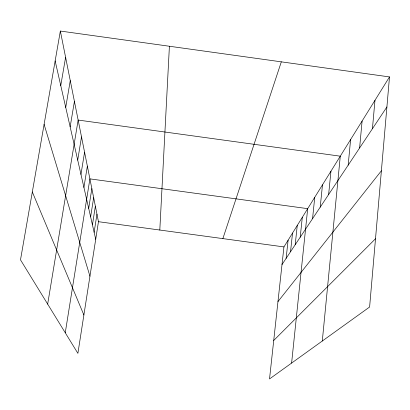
<?xml version="1.0" encoding="UTF-8"?>
<svg xmlns="http://www.w3.org/2000/svg" width="410" height="410" viewBox="0 0 410 410"><rect width="100%" height="100%" fill="white"/><g stroke="black" fill="none" stroke-linecap="round" stroke-linejoin="round"><path stroke-width="0.61" d="M159.808 230.041L169.407 46.253M389.5 76.921L369.61 307.008L269.524 378.948L283.93 246.917L389.5 76.921L60.352 31.052L20.5 259.843L77.89 353.353L98.467 221.697L60.352 31.052M372.434 128.709L374.981 100.301M359.611 147.969L362.102 121.037M348.172 165.153L350.606 139.549M322.301 341.012L340.279 156.184L78.146 120.063L47.668 304.107M328.635 194.504L330.947 171.206M320.225 207.132L322.48 184.838M312.563 218.643L314.757 197.272M291.607 363.075L307.69 208.654L89.903 178.873L65.257 332.771M295.21 244.714L297.255 225.454M300.207 237.211L302.298 217.336M286.134 258.346L288.102 240.204M290.531 251.745L292.535 233.059M94.126 232.275L96.965 214.184M88.693 208.403L91.85 188.595M90.62 216.88L93.664 197.681M92.429 224.823L95.366 206.194M80.96 174.399L84.573 152.197M83.922 187.416L87.356 166.127M77.71 160.11L81.513 136.909M70.151 126.885L74.415 101.408M65.723 107.42L70.264 80.626M60.757 85.587L65.605 57.333M222.866 238.615L281.316 61.849M282.003 264.553L386.902 106.974M277.965 301.596L381.387 170.775M273.721 340.484L375.509 238.748M98.467 221.697L283.93 246.917M32.323 191.952L83.881 314.998M44.101 124.358L89.944 276.222M55.15 60.926L95.72 239.281"/></g></svg>
